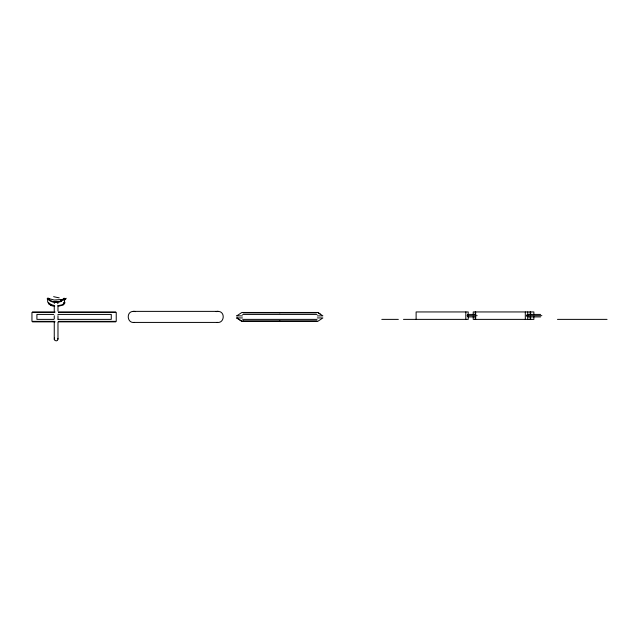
<?xml version="1.0" encoding="UTF-8"?>
<svg xmlns="http://www.w3.org/2000/svg" width="639" height="639" viewBox="0 0 639 639"><rect width="100%" height="100%" fill="white"/><g stroke="black" fill="none" stroke-linecap="round" stroke-linejoin="round"><path stroke-width="0.96" d="M279.842 320.93L279.834 321.105M279.842 312.455L279.842 312.87M57.981 322.032L57.981 339.085C57.973 342.256 52.845 340.707 54.563 338.071M64.571 298.237L64.571 302.207L63.565 302.678M468.091 314.7L468.243 311.944L416.117 311.944L416.117 319.38M63.573 303.789L61.328 305.45L57.814 306.464M63.245 299.379L63.453 299.116A8.682 2.213 -28.3 0 0 63.573 298.948M236.765 315.874L241.901 312.455L317.791 312.455L322.887 315.874L317.311 315.874M61.44 300.713C57.486 302.75 51.831 302.487 48.732 299.044M61.751 301.161C57.502 303.166 51.591 302.958 48.205 299.427M467.996 314.628L468.243 314.516A1.326 1.27 90 0 0 467.309 315.658M61.616 305.083L60.929 305.362M63.94 298.277L63.644 298.389A10.52 2.308 -33.2 0 1 63.189 299.14M61.001 299.531L54.235 300.042L47.669 298.293L47.669 302.207L48.876 302.742M216.11 311.64L217.228 311.393M217.044 311.393L218.155 311.377M217.196 322.423C224.353 323.534 225.599 311.736 218.346 311.377L133.104 311.377C125.851 311.736 127.097 323.534 134.254 322.423M32.445 311.944L55.042 311.944M58.453 311.944L115.739 311.944M54.738 312.439L31.95 312.439L31.95 321.361L54.738 321.361M58.58 312.439L116.234 312.439L116.234 321.361L58.58 321.361M243.275 312.87L316.401 312.87M53.748 314.42L36.91 314.42L36.91 319.38L53.748 319.38M57.861 314.42L111.274 314.42L111.274 319.38L57.861 319.38M242.652 314.42L317.024 314.42M468.499 314.42L475.903 314.42M527.99 314.42L540.602 314.42M477.149 315.666L467.245 315.666A1.326 1.27 -90 0 0 468.251 316.784L468.243 319.38L403.481 319.38M526.736 315.666L541.856 315.666M236.781 315.874L242.461 315.874M468.499 316.904L475.903 316.904M527.99 316.904L540.602 316.904M236.781 317.934L242.461 317.934M317.311 317.934L322.887 317.934L317.783 321.345L241.885 321.345L236.765 317.934L241.893 321.345M242.652 319.38L317.024 319.38M381.795 319.38L398.345 319.38M557.472 319.38L607.05 319.38M242.668 320.93L243.108 320.93M243.275 320.93L317.008 320.93M32.445 321.856L55.042 321.856M58.453 321.856L115.739 321.856M134.062 322.423L217.388 322.423M133.295 311.377L134.406 311.393M54.722 306.496L51.08 305.53L48.708 303.837M134.222 311.393L135.34 311.64M48.308 303.174L48.732 303.317A9.665 2.197 29.5 0 0 49.179 303.996M48.907 298.493L48.308 298.277M51.687 305.498L50.641 305.083M467.996 316.696L468.243 316.808A1.51 0.495 -90 0 1 467.836 315.706M317.783 312.455L320.355 314.164M57.853 338.398L57.981 339.085M533.869 314.731L533.869 311.944L473.227 311.944L473.227 314.731M533.869 316.593L533.869 319.38L473.227 319.38L473.227 316.593M530.618 311.944L530.618 314.731M530.618 316.593L530.618 319.38M530.202 311.944L530.202 314.731M530.202 316.593L530.202 319.38M527.734 311.944L527.734 319.38M526.903 314.731L526.903 316.593M525.306 311.944L525.306 319.38M475.672 311.944L475.608 314.731M475.608 316.593L475.672 319.38M475.256 311.944L475.256 314.731M475.256 316.593L475.256 319.38M465.815 311.944L465.815 319.38M57.981 307.016L57.981 311.137M57.981 315.754L57.981 318.965M54.259 307.016L54.259 311.137M54.259 315.754L54.259 318.965M54.259 322.032L54.259 339.085M64.363 302.319A13.459 3.387 -23.9 0 1 65.05 302.91M66.16 298.277A9.345 3.522 -3.5 0 1 63.892 300.338M49.483 303.948A13.579 2.907 31.4 0 1 48.436 302.582M47.182 298.94A13.155 3.291 26.5 0 1 47.765 298.285M51.783 304.787A7.293 2.053 19.8 0 1 49.674 303.549M60.665 305.13A8.674 4.401 3.3 0 1 57.614 305.594M54.666 305.474A8.674 4.401 3.3 0 1 52.23 304.971M64.443 303.317A7.277 3.003 -7.6 0 1 62.646 305.346M64.132 303.086A9.729 2.396 -26.2 0 1 63.94 303.645M48.756 303.389A10.488 1.781 -9.7 0 1 48.516 303.389M62.934 299.212A12.812 2.54 -36.8 0 1 61.919 300.442M62.742 299.587A7.325 2.205 -19.8 0 1 60.673 300.889M62.446 299.371A6.757 2.388 -17.1 0 1 60.697 300.466M48.284 298.836A10.272 2.476 30.1 0 1 48.069 298.165M59.203 297.83A10.416 1.422 12.5 0 1 53.636 296.656M65.545 298.78A10.08 3.642 -3.5 0 1 63.525 299.875M57.949 303.182A1.861 1.55 0 0 1 57.678 303.749M54.395 303.469A1.861 1.55 0 0 1 54.291 303.182M54.682 301.92A1.861 1.55 0 0 1 57.566 301.92M467.836 315.626A1.51 0.495 -90 0 1 468.243 314.564"/></g></svg>
